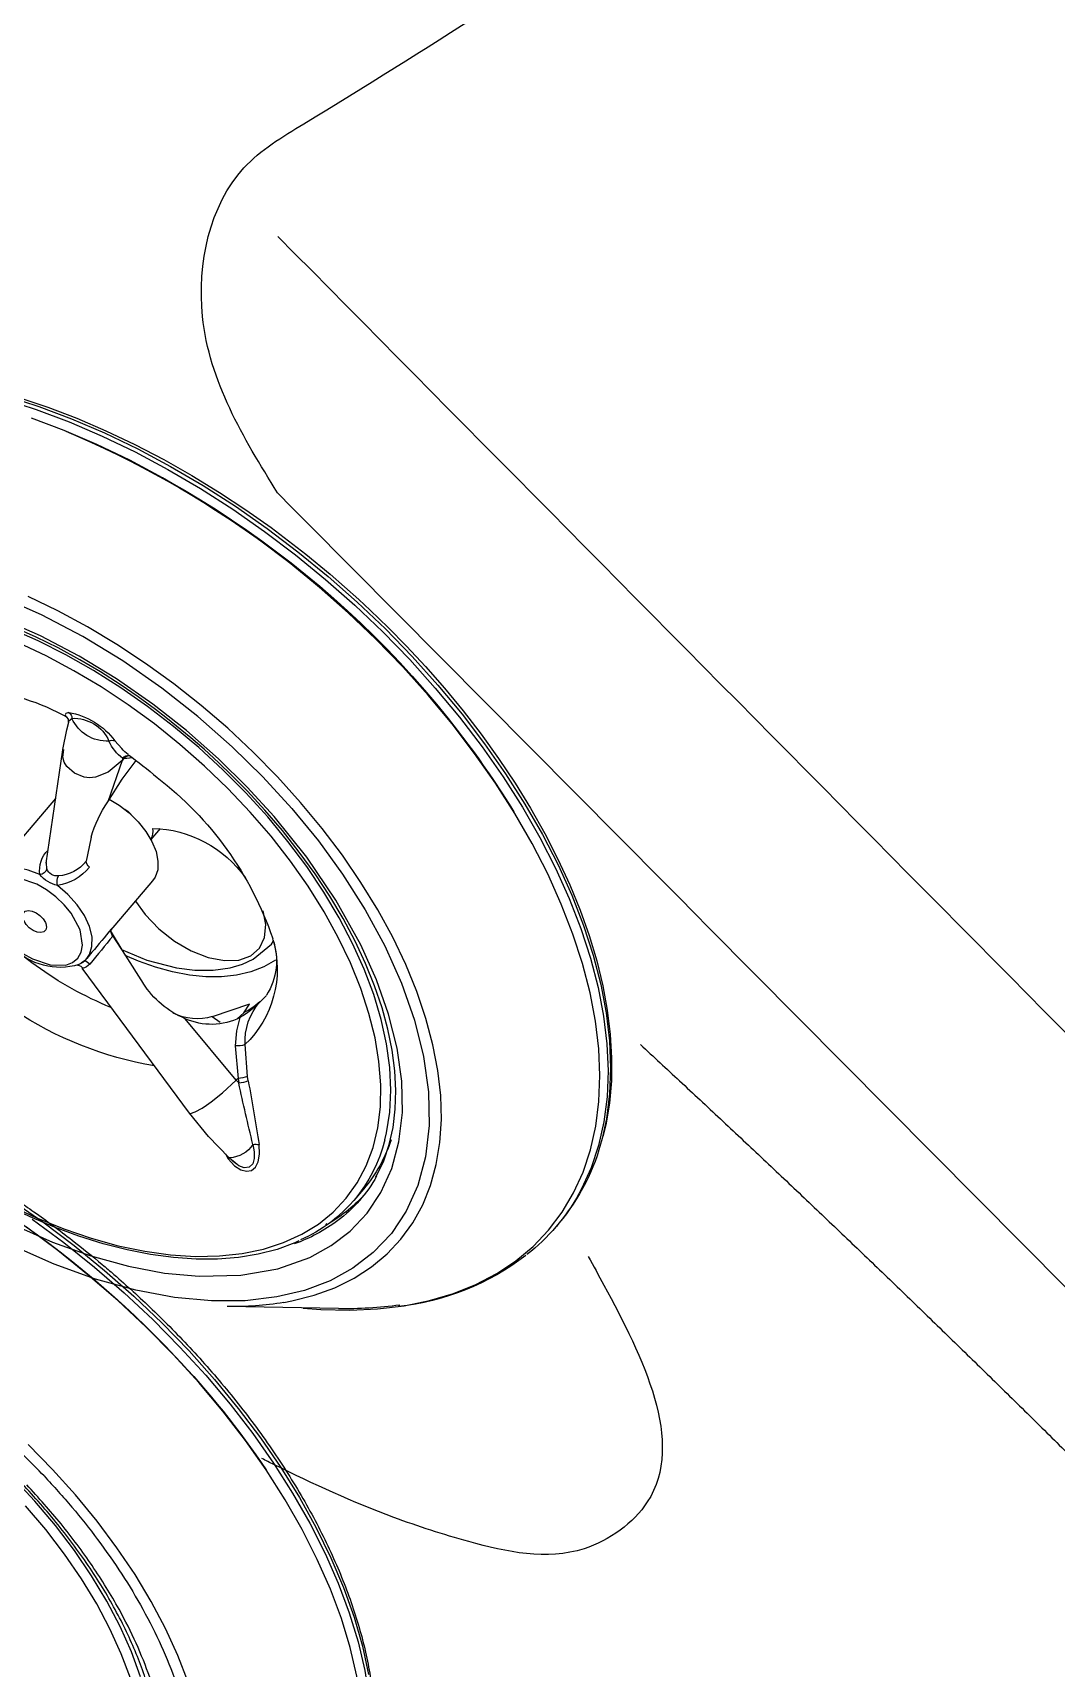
# Model space of a CAD drawing. Extents: x 528 to 612, y 788 to 934.
# Drawn here: x 598.095 to 600.946, y 877.63 to 882.188 of the extents above; entities that cross this region are included whole.
import ezdxf

# ---------------------------------------------------------------- set-up
doc = ezdxf.new("R2010")
doc.units = 0
doc.header["$MEASUREMENT"] = 0
doc.layers.add('1', color=4, linetype='Continuous')
doc.layers.add('JET', color=3, linetype='Continuous')

# ---------------------------------------------------------------- blocks, each defined once
blk = doc.blocks.new('3S-R_1644801-1')
at = {"layer": '1', "color": 3, "linetype": 'Continuous'}
for p, q in [((-0.5285, 1.2364), (-0.5345, 1.231)), ((-0.2644, 0.4846), (-0.265, 0.4841)), ((-0.3786, 0.3504), (-0.3678, 0.3773)), ((-0.0731, 0.1207), (-0.2229, 0.4022)), ((-0.3745, 0.3225), (-0.3979, 0.3173)), ((-0.372, 0.3239), (-0.3745, 0.3225)), ((-0.3745, 0.3225), (-0.3683, 0.3193)), ((-0.372, 0.3239), (-0.3683, 0.3193)), ((-0.3683, 0.3193), (-0.2921, 0.2239)), ((0.0869, 0.1396), (-0.1581, 0.281)), ((-0.4039, 0.1047), (-0.3696, 0.0849)), ((-0.3353, -0.0258), (-0.1738, -0.119)), ((-0.1786, -0.1218), (-0.191, -0.1828)), ((-0.1774, -0.116), (-0.1776, -0.1169)), ((-1.3462, -0.175), (-1.3478, -0.1829)), ((-0.1094, -0.1562), (-0.0903, -0.1673)), ((-0.0885, -0.1683), (-0.0903, -0.1673)), ((-0.0815, -0.1714), (-0.071, -0.1749)), ((-0.0634, -0.1763), (-0.0593, -0.1769)), ((-0.2147, -0.6695), (-0.0693, -0.1884)), ((-0.0692, -0.1872), (-0.0696, -0.189)), ((-0.596, -0.2938), (-0.5965, -0.2904)), ((-0.503, -0.4437), (-0.5269, -0.4325)), ((-0.4741, -0.4394), (-0.3647, -0.4378)), ((-0.4512, -0.4571), (-0.4741, -0.4394)), ((-0.3802, -0.4607), (-0.3647, -0.4378)), ((-0.3683, -0.6267), (-0.2921, -0.4179)), ((-0.4512, -0.4571), (-0.4285, -0.4666)), ((-0.4015, -0.6277), (-0.4245, -0.5418)), ((-0.3979, -0.5356), (-0.3745, -0.6239)), ((-0.399, -0.6401), (-0.4015, -0.6277)), ((-0.3745, -0.6239), (-0.3683, -0.6267)), ((-0.3745, -0.6239), (-0.372, -0.6366)), ((-0.372, -0.6366), (-0.3683, -0.6267)), ((-0.2707, -0.8105), (-0.2733, -0.826)), ((-0.2915, -0.8488), (-0.278, -0.8251)), ((-0.6005, -1.0319), (-0.5645, -1.0527)), ((-0.4674, -1.0915), (-0.4725, -1.0886)), ((-0.4225, -1.3223), (-0.1323, -1.2125)), ((-1.0809, -1.3047), (-1.0713, -1.3102))]:
    blk.add_line(p, q, dxfattribs=at)
at = {"layer": '1', "color": 3, "linetype": 'Continuous', "flags": 128}
for points in [[(-0.4052, 1.3843), (-0.4809, 1.3262), (-0.5556, 1.263), (-0.629, 1.1949), (-0.7007, 1.1222), (-0.7706, 1.0454), (-0.8382, 0.9646), (-0.9034, 0.8802), (-0.9657, 0.7926), (-1.025, 0.7022), (-1.081, 0.6094), (-1.1334, 0.5145), (-1.182, 0.4179), (-1.2267, 0.3201), (-1.2672, 0.2215), (-1.3034, 0.1226), (-1.335, 0.0236), (-1.362, -0.0749), (-1.3843, -0.1725), (-1.4017, -0.2688), (-1.4142, -0.3634), (-1.4217, -0.4558), (-1.4242, -0.5458), (-1.4217, -0.6329), (-1.4142, -0.7167), (-1.4017, -0.7968), (-1.3843, -0.873), (-1.362, -0.9449), (-1.335, -1.0122), (-1.3034, -1.0746), (-1.2738, -1.1223)], [(-0.4375, 1.3687), (-0.5042, 1.3161), (-0.57, 1.2598), (-0.6346, 1.1998), (-0.6978, 1.1365), (-0.7591, 1.0703), (-0.8183, 1.0016), (-0.8748, 0.9313), (-0.9276, 0.861), (-0.9769, 0.7909), (-1.0107, 0.74), (-1.0433, 0.6885), (-1.0882, 0.6134)], [(-0.3304, -1.2875), (-0.3754, -1.3076), (-0.4506, -1.3367), (-0.5248, -1.3596), (-0.5978, -1.3762), (-0.6692, -1.3863), (-0.7386, -1.3901), (-0.8059, -1.3874), (-0.8706, -1.3783), (-0.9326, -1.3628), (-0.9915, -1.341), (-1.0472, -1.3129), (-1.0993, -1.2787), (-1.1476, -1.2386), (-1.1921, -1.1927), (-1.2323, -1.1411), (-1.2683, -1.0842), (-1.2997, -1.0222), (-1.3266, -0.9553), (-1.3487, -0.8838), (-1.366, -0.8081), (-1.3784, -0.7284), (-1.3859, -0.6451), (-1.3884, -0.5585), (-1.3859, -0.4691), (-1.3784, -0.3772), (-1.366, -0.2831), (-1.3487, -0.1874), (-1.3266, -0.0904), (-1.2997, 0.0076), (-1.2683, 0.1059), (-1.2323, 0.2043), (-1.1921, 0.3023), (-1.1476, 0.3995), (-1.0993, 0.4955), (-1.0472, 0.5898), (-0.9915, 0.6822), (-0.9326, 0.772), (-0.8706, 0.8591), (-0.8059, 0.943), (-0.7386, 1.0233), (-0.6692, 1.0997), (-0.5978, 1.1719), (-0.5248, 1.2396), (-0.4506, 1.3025)], [(-0.3956, 1.3788), (-0.4713, 1.3207), (-0.546, 1.2574), (-0.6194, 1.1894), (-0.6912, 1.1167), (-0.761, 1.0398), (-0.8287, 0.959), (-0.8938, 0.8747), (-0.9561, 0.7871), (-1.0154, 0.6967), (-1.0714, 0.6038), (-1.1238, 0.5089), (-1.1725, 0.4124), (-1.2171, 0.3146), (-1.2576, 0.216), (-1.2938, 0.117), (-1.3254, 0.0181), (-1.3525, -0.0804), (-1.3747, -0.178), (-1.3921, -0.2743), (-1.4046, -0.3689), (-1.4122, -0.4614), (-1.4147, -0.5513), (-1.4122, -0.6384), (-1.4046, -0.7222), (-1.3921, -0.8024), (-1.3747, -0.8786), (-1.3525, -0.9505), (-1.3254, -1.0178), (-1.2938, -1.0802), (-1.2576, -1.1374), (-1.2171, -1.1892), (-1.1725, -1.2354), (-1.1608, -1.246)], [(-0.7973, 0.0419), (-0.7607, 0.1305), (-0.7199, 0.2183), (-0.6753, 0.3048), (-0.627, 0.3895), (-0.5752, 0.472), (-0.5203, 0.5519), (-0.4626, 0.6287), (-0.4022, 0.7021), (-0.3396, 0.7717), (-0.2751, 0.8371)], [(-0.7684, 0.0343), (-0.7223, 0.1439), (-0.6699, 0.252), (-0.6079, 0.3639), (-0.5398, 0.4721), (-0.463, 0.5796), (-0.3812, 0.6808), (-0.2931, 0.7767), (-0.2015, 0.8638)], [(-0.7145, 0.0295), (-0.6716, 0.1318), (-0.6227, 0.2327), (-0.5648, 0.3372), (-0.5012, 0.4381), (-0.4296, 0.5385), (-0.3531, 0.633), (-0.2709, 0.7224), (-0.1854, 0.8038)], [(-0.5698, 0.3141), (-0.5232, 0.391), (-0.5036, 0.4212), (-0.4701, 0.4705), (-0.434, 0.5202), (-0.3941, 0.5717), (-0.3512, 0.6233), (-0.3058, 0.6741), (-0.2582, 0.7234), (-0.209, 0.7707)], [(-0.7023, -0.9224), (-0.713, -0.9058), (-0.7409, -0.8545), (-0.7642, -0.7982), (-0.7828, -0.7373), (-0.7965, -0.6721), (-0.8053, -0.603), (-0.8091, -0.5305), (-0.8078, -0.455), (-0.8015, -0.377), (-0.7903, -0.2968), (-0.7741, -0.2151), (-0.7532, -0.1322), (-0.7275, -0.0487), (-0.6973, 0.0349), (-0.6628, 0.1181), (-0.6241, 0.2004), (-0.5815, 0.2813), (-0.5353, 0.3604), (-0.4857, 0.4371), (-0.433, 0.511), (-0.3775, 0.5817), (-0.3196, 0.6487), (-0.2597, 0.7116), (-0.198, 0.77)], [(0.3466, -0.74), (0.2859, -0.8001), (0.2237, -0.8555), (0.1604, -0.9059), (0.0963, -0.9509), (0.0319, -0.9903), (-0.0325, -1.0238), (-0.0964, -1.0512), (-0.1595, -1.0724), (-0.2214, -1.0872), (-0.2816, -1.0956), (-0.3399, -1.0974), (-0.3958, -1.0927), (-0.449, -1.0815), (-0.4993, -1.0638), (-0.5462, -1.0398), (-0.5894, -1.0097), (-0.6289, -0.9735), (-0.6641, -0.9316), (-0.6951, -0.8842), (-0.7215, -0.8316), (-0.7432, -0.774), (-0.7601, -0.7119), (-0.7721, -0.6457), (-0.779, -0.5757), (-0.7809, -0.5024), (-0.7778, -0.4263), (-0.7696, -0.3477), (-0.7564, -0.2673), (-0.7383, -0.1854), (-0.7154, -0.1026), (-0.6878, -0.0194), (-0.6558, 0.0637), (-0.6195, 0.1461), (-0.5791, 0.2274), (-0.5349, 0.3071), (-0.4871, 0.3847), (-0.4361, 0.4596), (-0.3822, 0.5315), (-0.3256, 0.5999), (-0.2669, 0.6643), (-0.2062, 0.7244)], [(-1.0882, 0.6134), (-1.14, 0.5197), (-1.1596, 0.4819), (-1.1908, 0.4187), (-1.2213, 0.3526), (-1.2519, 0.2815), (-1.2814, 0.207), (-1.3091, 0.1301), (-1.3347, 0.0516), (-1.3576, -0.0281), (-1.3778, -0.1083), (-1.3948, -0.1886), (-1.4087, -0.2685), (-1.4191, -0.3478), (-1.4262, -0.4259), (-1.4296, -0.5028), (-1.4295, -0.5779), (-1.4257, -0.6511), (-1.4183, -0.7222), (-1.4072, -0.7908), (-1.3924, -0.8567), (-1.3739, -0.9198), (-1.3517, -0.9798), (-1.3259, -1.0366), (-1.2963, -1.0899), (-1.2776, -1.1179)], [(-0.264, 0.4695), (-0.2658, 0.4725), (-0.2759, 0.4765)], [(-0.2733, 0.4949), (-0.2649, 0.4953), (-0.261, 0.492), (-0.2626, 0.4863), (-0.2644, 0.4846)], [(-0.2634, 0.4698), (-0.266, 0.4777), (-0.2635, 0.4849)], [(-0.2232, 0.4028), (-0.2514, 0.4512), (-0.2638, 0.4696)], [(-0.3683, 0.3193), (-0.3206, 0.3012), (-0.2824, 0.2998), (-0.2666, 0.304), (-0.2528, 0.3109), (-0.2311, 0.3304), (-0.2174, 0.3549), (-0.2148, 0.3684), (-0.2156, 0.3828), (-0.225, 0.4023)], [(-0.6426, -1.0129), (-0.6467, -1.0097), (-0.6797, -0.9766), (-0.7093, -0.9392), (-0.7355, -0.8977), (-0.7583, -0.8523), (-0.7776, -0.8032), (-0.7934, -0.7505), (-0.8055, -0.6944), (-0.814, -0.6352), (-0.8187, -0.5732), (-0.8196, -0.5086), (-0.8168, -0.4418), (-0.8102, -0.3731), (-0.7998, -0.3028), (-0.7858, -0.2314), (-0.7682, -0.1593), (-0.7472, -0.087), (-0.723, -0.0152), (-0.6963, 0.055), (-0.6682, 0.1213), (-0.6418, 0.1783), (-0.62, 0.2219), (-0.5937, 0.2716), (-0.5698, 0.3141)], [(-0.2921, 0.2239), (-0.351, 0.2695), (-0.4047, 0.3057)], [(-0.2983, 0.2296), (-0.3183, 0.205), (-0.3375, 0.1749), (-0.353, 0.1427), (-0.3642, 0.11), (-0.3705, 0.078), (-0.3718, 0.048), (-0.368, 0.0213), (-0.3592, -0.001), (-0.3458, -0.0181), (-0.3353, -0.0258)], [(-0.3293, 0.1887), (-0.336, 0.1791), (-0.3409, 0.1685)], [(-0.2151, 0.1469), (-0.2007, 0.1229), (-0.1792, 0.0882)], [(-0.0455, 0.0964), (-0.0188, 0.1196), (0.0087, 0.1364), (0.0357, 0.1458), (0.0609, 0.1476), (0.0831, 0.1416), (0.0869, 0.1396)], [(0.0122, -0.1504), (-0.0288, -0.1651), (-0.0487, -0.1647), (-0.0665, -0.1582), (-0.081, -0.146), (-0.0913, -0.129), (-0.0992, -0.0861), (-0.0913, -0.0343), (-0.081, -0.0053), (-0.0665, 0.0236), (-0.0487, 0.0506), (-0.0288, 0.074), (0.0122, 0.1067)], [(-0.0692, 0.1051), (-0.0737, 0.1217), (-0.074, 0.1222)], [(0.0122, 0.1067), (0.0532, 0.1214), (0.0731, 0.1209), (0.0909, 0.1145), (0.1054, 0.1023), (0.1157, 0.0852), (0.1236, 0.0424), (0.1157, -0.0094), (0.1054, -0.0384), (0.0909, -0.0673), (0.0731, -0.0943), (0.0532, -0.1178), (0.0122, -0.1504)], [(-0.0903, -0.1673), (-0.1006, -0.1597), (-0.115, -0.1409), (-0.124, -0.116), (-0.127, -0.0861), (-0.124, -0.0528), (-0.115, -0.0176), (-0.1006, 0.0178), (-0.0815, 0.0517)], [(-0.2845, -1.255), (-0.3076, -1.2586), (-0.3712, -1.2645), (-0.4327, -1.264), (-0.4918, -1.257), (-0.5481, -1.2437), (-0.6015, -1.2241), (-0.6516, -1.1982), (-0.6981, -1.1663), (-0.7408, -1.1284), (-0.7795, -1.0848), (-0.814, -1.0358), (-0.8441, -0.9815), (-0.8696, -0.9222), (-0.8904, -0.8584), (-0.9065, -0.7902), (-0.9176, -0.718), (-0.9238, -0.6423), (-0.9251, -0.5634), (-0.9213, -0.4817), (-0.9127, -0.3977), (-0.899, -0.3118), (-0.8806, -0.2244), (-0.8574, -0.136), (-0.8296, -0.0471), (-0.7973, 0.0419)], [(-0.7684, 0.0343), (-0.8076, -0.0759), (-0.8398, -0.1858), (-0.8659, -0.3009), (-0.8834, -0.4136), (-0.8925, -0.5272), (-0.892, -0.6358), (-0.8817, -0.7404), (-0.8616, -0.8375), (-0.8319, -0.9261), (-0.793, -1.0053), (-0.7462, -1.0729), (-0.6915, -1.1299), (-0.6319, -1.1742), (-0.566, -1.2077), (-0.4986, -1.2293), (-0.4267, -1.241), (-0.3509, -1.2426), (-0.2718, -1.234), (-0.1851, -1.2141), (-0.0963, -1.1831), (-0.0025, -1.1394), (0.0918, -1.0844), (0.1875, -1.0173), (0.2817, -0.9397), (0.3733, -0.8526)], [(0.3511, -0.7983), (0.2656, -0.8797), (0.1777, -0.9521), (0.0884, -1.0148), (0.0004, -1.0661), (-0.0872, -1.1069), (-0.1973, -1.1432), (-0.3006, -1.1608), (-0.3956, -1.1609), (-0.4627, -1.15), (-0.5256, -1.1299), (-0.5872, -1.0985), (-0.6428, -1.0572), (-0.6939, -1.004), (-0.7375, -0.9409), (-0.7739, -0.867), (-0.8016, -0.7843), (-0.8203, -0.6936), (-0.8299, -0.596), (-0.8304, -0.4946), (-0.8219, -0.3886), (-0.7983, -0.2479), (-0.7619, -0.1076), (-0.7145, 0.0295)], [(0.04, -0.0058), (0.0385, 0.0039), (0.0339, 0.0108), (0.027, 0.0139), (0.0183, 0.013), (0.009, 0.0082), (0, 0), (-0.0076, -0.0107), (-0.013, -0.0226), (-0.0155, -0.0345), (-0.0156, -0.0379), (-0.0141, -0.0477), (-0.0095, -0.0545), (-0.0026, -0.0576), (0.0061, -0.0568), (0.0154, -0.0519), (0.0244, -0.0437), (0.032, -0.033), (0.0374, -0.0211), (0.0399, -0.0093), (0.04, -0.0058)], [(-0.2715, -0.0626), (-0.284, -0.1066), (-0.3067, -0.1569), (-0.3364, -0.2041), (-0.3713, -0.2455), (-0.4096, -0.2787), (-0.4491, -0.302), (-0.4875, -0.314), (-0.5228, -0.314), (-0.553, -0.3021), (-0.5763, -0.2788), (-0.5916, -0.2456), (-0.5973, -0.208)], [(-0.1792, -0.1331), (-0.194, -0.1951), (-0.2151, -0.2858)], [(-0.1898, -0.1766), (-0.2464, -0.2281), (-0.3163, -0.2759), (-0.363, -0.2995), (-0.4105, -0.3167), (-0.4577, -0.3263), (-0.493, -0.3282), (-0.5265, -0.3249), (-0.588, -0.3027), (-0.5951, -0.2977)], [(-0.071, -0.1749), (-0.07, -0.1752), (-0.0634, -0.1763)], [(-0.5836, -0.3489), (-0.5834, -0.3489), (-0.5465, -0.355), (-0.5078, -0.3558), (-0.4676, -0.3513), (-0.4266, -0.3416), (-0.3851, -0.3268), (-0.3436, -0.3072), (-0.3025, -0.2831), (-0.2623, -0.255), (-0.2233, -0.2232), (-0.1936, -0.1956)], [(-0.382, -1.1076), (-0.3693, -1.109), (-0.317, -1.1092), (-0.2631, -1.1042), (-0.208, -1.0941), (-0.1519, -1.079), (-0.0951, -1.0589), (-0.0378, -1.0339), (0.0197, -1.0043), (0.0771, -0.9701), (0.1342, -0.9317), (0.1906, -0.8891), (0.2461, -0.8427), (0.3004, -0.7927), (0.3531, -0.7395), (0.4039, -0.6838), (0.452, -0.6262), (0.4965, -0.5687), (0.5357, -0.5141), (0.5625, -0.4743), (0.5909, -0.4298), (0.6238, -0.3749)], [(-0.4366, -0.466), (-0.4147, -0.4974), (-0.3979, -0.5356)], [(-0.2148, -0.6694), (-0.2148, -0.6696), (-0.2174, -0.6715), (-0.2311, -0.6718), (-0.2528, -0.6683), (-0.2666, -0.665), (-0.2824, -0.6604), (-0.3206, -0.6469), (-0.3683, -0.6267)], [(-0.2766, -0.8233), (-0.2424, -0.7485), (-0.2147, -0.6695)], [(-0.2733, -0.826), (-0.2839, -0.85), (-0.2966, -0.8668), (-0.31, -0.8758), (-0.3242, -0.878), (-0.3377, -0.8734), (-0.3492, -0.8621), (-0.3595, -0.8432), (-0.3678, -0.8175)], [(-0.3518, -0.8112), (-0.3481, -0.8317), (-0.3422, -0.8495), (-0.3332, -0.8622), (-0.3208, -0.8674), (-0.3073, -0.8645), (-0.2947, -0.8537), (-0.2915, -0.8488)], [(-0.2915, -0.8488), (-0.2841, -0.8374), (-0.2815, -0.8313)], [(-0.2784, -0.8248), (-0.2768, -0.8236), (-0.2767, -0.8232)], [(-0.2762, -0.8225), (-0.2756, -0.8236), (-0.2733, -0.826)]]:
    blk.add_lwpolyline(points, dxfattribs=at)
at = {"layer": '1', "color": 3, "linetype": 'Continuous'}
for centre, radius, start, end in [((1.2631, -0.744), 2.6706, 132.3072, 167.6982), ((1.3052, -0.7707), 2.7186, 132.4152, 158.9637), ((0.2149, 0.0652), 0.6366, 115.6645, 138.8808), ((-0.1743, 0.3186), 0.2022, 119.2897, 163.1212), ((-0.3819, 0.484), 0.1062, 286.428, 355.9828), ((-0.2453, 0.3742), 0.1068, 106.6465, 175.7645), ((-0.2569, 0.4832), 0.0202, 144.3471, 199.2608), ((-0.4761, 0.3926), 0.1247, 326.5926, 355.1774), ((-0.3552, 0.3644), 0.018, 79.1034, 134.3334), ((0.5733, -0.3391), 1.1715, 145.2279, 150.285), ((-0.3855, 0.308), 0.0182, 52.7327, 119.0037), ((-0.3831, 0.3086), 0.0189, 53.8422, 122.6257), ((-0.4604, 0.3786), 0.0865, 325.2291, 340.9964), ((0.3567, -0.2757), 0.9533, 147.1401, 180.8112), ((1.0361, -0.6817), 2.4355, 158.6454, 168.1808), ((-0.4824, -0.0435), 0.3282, 35.4548, 54.5686), ((-0.6663, 0.374), 1.018, 299.3828, 347.125), ((-0.123, 0.0814), 0.0789, 11.0049, 65.5685), ((-0.27, -0.1903), 0.3234, 110.7241, 164.6096), ((-0.3413, 0.1185), 0.0436, 188.395, 229.7036), ((-0.0999, 0.1056), 0.0307, 283.4084, 359.0023), ((-0.1283, 0.1262), 0.088, 302.1802, 340.2307), ((-0.051, 0.1182), 0.0225, 215.9024, 284.1207), ((-0.2009, 0.0823), 0.0224, 325.6956, 15.112), ((-0.1096, 0.1858), 0.137, 237.9289, 281.8485), ((-0.1216, 0.182), 0.1101, 238.4371, 285.1694), ((-0.796, 0.4453), 1.0285, 312.0312, 338.6694), ((-0.1272, 0.0448), 0.0463, 8.5576, 41.9226), ((-0.0729, 0.0072), 0.1836, 272.9282, 335.4432), ((5.3545, 9.1669), 10.8062, 239.17761, 239.62687), ((-0.1986, -0.1258), 0.0207, 339.4522, 38.2759), ((4.8331, 8.1083), 9.6459, 238.6921, 239.29115), ((-0.0561, -0.201), 0.04, 132.8974, 156.4439), ((-0.0632, -0.133), 0.0432, 234.9506, 269.6106), ((-0.0547, -0.1918), 0.0156, 106.9352, 177.7838), ((-0.0768, -0.1609), 0.0289, 236.4269, 284.3653), ((-0.3058, -0.2765), 0.2907, 183.4251, 245.9137), ((-0.4201, -0.2924), 0.1758, 180.0464, 232.5852), ((-0.4614, -0.2306), 0.2524, 312.1076, 347.3822), ((-0.3718, -0.2935), 0.1444, 272.8022, 317.1243), ((-0.5892, -0.5931), 0.1725, 17.2815, 60.0175), ((-0.4212, -0.2343), 0.2248, 248.6558, 262.3123), ((-0.3983, -0.2423), 0.227, 242.5308, 260.2706), ((-0.4146, -0.291), 0.1764, 262.8229, 313.9668), ((-0.4218, -0.4938), 0.0481, 266.7765, 299.7786), ((-0.3967, -0.5646), 0.0633, 265.626, 290.5298), ((-0.3939, -0.5736), 0.0668, 265.5855, 289.1633), ((-6.576, -1.4417), 6.256, 5.78426, 7.39384), ((5.3604, 0.2822), 5.8328, 189.09856, 190.86771), ((-0.3422, -0.8593), 0.0491, 101.3685, 121.5467), ((-0.3014, -0.744), 0.0841, 233.117, 285.8319), ((-0.3926, -0.6753), 0.4128, 217.889, 239.7581), ((-0.359, -0.6965), 0.4109, 213.3446, 266.0255), ((-0.3832, -0.707), 0.4018, 229.0072, 252.67), ((-0.4008, -0.683), 0.4139, 241.9839, 260.7312), ((-0.3675, -0.6493), 0.4616, 252.9449, 270.0277), ((-0.7805, -0.7937), 0.5927, 213.6623, 239.5513), ((-0.4329, -0.4282), 0.84, 280.1765, 290.9741), ((-0.7928, -0.8277), 0.5571, 228.6572, 251.6931), ((-0.7461, -0.6766), 0.7156, 252.2482, 283.2981), ((-0.7961, -0.3429), 1.0483, 281.5341, 290.8802)]:
    blk.add_arc(centre, radius, start, end, dxfattribs=at)
blk = doc.blocks.new('3Dir_1645101')
at = {"layer": '1', "color": 3, "linetype": 'Continuous', "lineweight": 25}
blk.add_line((0.769, -1.0859), (0.7766, -1.0834), dxfattribs=at)
at = {"layer": '1', "color": 3, "linetype": 'Continuous', "lineweight": 25, "flags": 128}
for points in [[(0.8346, -0.3928), (0.7724, -0.4312), (0.705, -0.4667), (0.6331, -0.499), (0.557, -0.5279), (0.4772, -0.5534), (0.3942, -0.5751), (0.3085, -0.593)], [(0.3062, -0.7191), (0.2101, -0.7319)], [(1.1218, -0.9309), (1.0422, -0.9739), (0.9579, -1.0137), (0.8693, -1.0503), (0.7766, -1.0834), (0.6803, -1.1128), (0.5809, -1.1386), (0.4788, -1.1605), (0.3743, -1.1784), (0.2681, -1.1924), (0.1605, -1.2022), (0.052, -1.2079), (-0.057, -1.2095), (-0.1658, -1.2069)], [(0.9681, -0.4828), (0.9, -0.524), (0.827, -0.5623), (0.7492, -0.5973), (0.6673, -0.6291), (0.5816, -0.6572), (0.4925, -0.6817), (0.4005, -0.7024), (0.3062, -0.7191)], [(1.2242, 0.3495), (1.2485, 0.3321), (1.3133, 0.2816), (1.3722, 0.2286), (1.4248, 0.1736), (1.471, 0.1166), (1.5106, 0.058), (1.5435, -0.002), (1.5693, -0.0631), (1.5881, -0.125), (1.5998, -0.1876), (1.6043, -0.2504), (1.6016, -0.3133), (1.5917, -0.3759), (1.5747, -0.4381), (1.5506, -0.4994), (1.5195, -0.5597), (1.4816, -0.6187), (1.437, -0.6761), (1.3859, -0.7316), (1.3286, -0.7851), (1.2653, -0.8363), (1.1962, -0.885), (1.1218, -0.9309)], [(0.8548, -0.4133), (0.7918, -0.4526), (0.7237, -0.4889), (0.6509, -0.5221), (0.5738, -0.5518), (0.4929, -0.578), (0.4086, -0.6004), (0.3216, -0.6189), (0.2324, -0.6335)], [(-0.1666, -1.2348), (-0.057, -1.2374), (0.0525, -1.2359), (0.1617, -1.2301), (0.2699, -1.2202), (0.3768, -1.2062), (0.4819, -1.1882), (0.5846, -1.1661), (0.6846, -1.1403), (0.7814, -1.1106), (0.8747, -1.0773), (0.9639, -1.0406), (1.0487, -1.0005), (1.1287, -0.9572)], [(1.1287, -0.9572), (1.2036, -0.911), (1.273, -0.8621), (1.3367, -0.8106), (1.3944, -0.7568), (1.4457, -0.7009), (1.4906, -0.6431), (1.5287, -0.5838), (1.56, -0.5232), (1.5843, -0.4615), (1.6014, -0.399), (1.6025, -0.3938)], [(-0.2484, -1.2412), (-0.1392, -1.2469), (-0.0296, -1.2485), (0.0799, -1.2459), (0.1888, -1.2391), (0.2968, -1.2282), (0.4033, -1.2131), (0.5078, -1.1941), (0.6099, -1.1711), (0.7091, -1.1442), (0.8051, -1.1137), (0.8973, -1.0795), (0.9855, -1.0419), (1.0691, -1.001), (1.1479, -0.957), (1.2215, -0.9101), (1.2895, -0.8605), (1.3517, -0.8084)]]:
    blk.add_lwpolyline(points, dxfattribs=at)
at = {"layer": '1', "color": 3, "linetype": 'Continuous', "lineweight": 25}
for centre, radius, start, end in [((-0.0413, 1.507), 2.7176, 252.3947, 278.9687), ((0.0165, 1.2295), 2.4345, 278.6421, 288.193)]:
    blk.add_arc(centre, radius, start, end, dxfattribs=at)
for points, knots in [([(0.2983, -0.6903), (0.246, -0.6973), (0.1397, -0.7114), (-0.0263, -0.7181), (-0.183, -0.7137), (-0.327, -0.6998), (-0.4568, -0.6793), (-0.5831, -0.6512), (-0.7046, -0.6153), (-0.8191, -0.5725), (-0.9245, -0.5234), (-1.0201, -0.4688), (-1.1129, -0.4038), (-1.1982, -0.3276), (-1.27, -0.2411), (-1.3217, -0.1519), (-1.3542, -0.0597), (-1.367, 0.036), (-1.359, 0.1265), (-1.335, 0.2096), (-1.2995, 0.2845), (-1.2507, 0.3575), (-1.1887, 0.4276), (-1.1145, 0.4937), (-1.0295, 0.5545), (-0.9348, 0.6097), (-0.8222, 0.6633), (-0.6903, 0.7124), (-0.5407, 0.7545), (-0.4364, 0.7729), (-0.385, 0.782)], [0, 0, 0, 0, 0.038816, 0.0788356, 0.1199757, 0.1521421, 0.1843035, 0.2171543, 0.25, 0.2828508, 0.3156966, 0.3478629, 0.3800243, 0.4211688, 0.4611874, 0.5, 0.5388171, 0.5788356, 0.6199757, 0.6521421, 0.6843035, 0.7171543, 0.75, 0.7828508, 0.8156966, 0.8478629, 0.8800243, 0.9211688, 0.9611862, 1, 1, 1, 1]), ([(0.2983, -0.6903), (0.337, -0.6837), (0.4142, -0.6705), (0.5277, -0.6424), (0.6385, -0.6082), (0.7464, -0.5664), (0.8482, -0.518), (0.9428, -0.4628), (1.0278, -0.402), (1.102, -0.3359), (1.164, -0.2658), (1.2128, -0.1928), (1.2483, -0.1179), (1.2724, -0.0348), (1.2803, 0.0557), (1.2675, 0.1514), (1.2377, 0.236), (1.1971, 0.3099), (1.1491, 0.3755), (1.0896, 0.4395), (1.0172, 0.5018), (0.9334, 0.5605), (0.8378, 0.6151), (0.7324, 0.6642), (0.6179, 0.707), (0.4964, 0.7429), (0.3701, 0.771), (0.2403, 0.7915), (0.0964, 0.8054), (-0.0604, 0.8098), (-0.2264, 0.8031), (-0.3327, 0.789), (-0.385, 0.782)], [0, 0, 0, 0, 0.029125, 0.058252, 0.089125, 0.120002, 0.152161, 0.184325, 0.217169, 0.250017, 0.282861, 0.315709, 0.347868, 0.380033, 0.42117, 0.461186, 0.5, 0.529124, 0.558252, 0.589125, 0.620002, 0.652161, 0.684325, 0.717169, 0.750017, 0.782861, 0.815709, 0.847868, 0.880033, 0.92117, 0.961187, 1, 1, 1, 1]), ([(-0.3623, 0.733), (-0.3257, 0.7381), (-0.2526, 0.7482), (-0.1382, 0.7561), (-0.0209, 0.7583), (0.1001, 0.7536), (0.2215, 0.7419), (0.3425, 0.7228), (0.4605, 0.6965), (0.5739, 0.663), (0.6807, 0.6231), (0.7792, 0.5772), (0.8684, 0.5263), (0.955, 0.4655), (1.0347, 0.3945), (1.1017, 0.3137), (1.1459, 0.2373), (1.1728, 0.1666), (1.1871, 0.1007), (1.1907, 0.0329), (1.1826, -0.037), (1.1623, -0.107), (1.1292, -0.1769), (1.0837, -0.245), (1.0257, -0.3105), (0.9565, -0.3722), (0.8771, -0.429), (0.7888, -0.4805), (0.6837, -0.5305), (0.5605, -0.5763), (0.4209, -0.6156), (0.3235, -0.6328), (0.2756, -0.6413)], [0, 0, 0, 0, 0.029125, 0.058252, 0.089124, 0.120002, 0.152161, 0.184325, 0.217169, 0.250017, 0.282861, 0.315709, 0.347868, 0.380033, 0.42117, 0.461185, 0.5, 0.529123, 0.558252, 0.589124, 0.620002, 0.652161, 0.684325, 0.717169, 0.750017, 0.782861, 0.815709, 0.847868, 0.880033, 0.92117, 0.961187, 1, 1, 1, 1]), ([(1.1415, -0.0602), (1.1409, -0.0646), (1.1378, -0.0841), (1.1265, -0.1185), (1.1078, -0.1631), (1.0834, -0.2067), (1.054, -0.2493), (1.0195, -0.2907), (0.98, -0.3306), (0.9359, -0.3691), (0.8871, -0.4058), (0.8341, -0.4407), (0.7769, -0.4734), (0.7159, -0.5039), (0.6515, -0.532), (0.5839, -0.5576), (0.5136, -0.5804), (0.4411, -0.6004), (0.367, -0.6174), (0.2924, -0.6314), (0.2195, -0.6421), (0.153, -0.6494), (0.0943, -0.654), (0.0305, -0.6575), (-0.015, -0.658), (-0.0433, -0.6583)], [0, 0, 0, 0, 0.013958, 0.062301, 0.11018, 0.157639, 0.204763, 0.25164, 0.298349, 0.34495, 0.391485, 0.437977, 0.484435, 0.530859, 0.57724, 0.62355, 0.669744, 0.715742, 0.761397, 0.806417, 0.850101, 0.890235, 0.922261, 0.95144, 1, 1, 1, 1]), ([(-1.6369, -0.5562), (-1.6322, -0.5662), (-1.6188, -0.5944), (-1.5907, -0.6398), (-1.5531, -0.6923), (-1.5101, -0.7433), (-1.4621, -0.7927), (-1.4092, -0.8403), (-1.3517, -0.886), (-1.2898, -0.9295), (-1.2237, -0.9708), (-1.1536, -1.0098), (-1.0798, -1.0462), (-1.0025, -1.08), (-0.9222, -1.1111), (-0.839, -1.1394), (-0.7534, -1.1647), (-0.6658, -1.187), (-0.5768, -1.2062), (-0.4871, -1.2223), (-0.3984, -1.235), (-0.3137, -1.2444), (-0.2398, -1.2504), (-0.1732, -1.2541), (-0.1099, -1.2564), (-0.0658, -1.2567), (-0.0433, -1.2569)], [0, 0, 0, 0, 0.024508, 0.069821, 0.115153, 0.160495, 0.205837, 0.251171, 0.296491, 0.341791, 0.387062, 0.432299, 0.477493, 0.522635, 0.567708, 0.612692, 0.657552, 0.702232, 0.746635, 0.790575, 0.83364, 0.874727, 0.911273, 0.938202, 0.968486, 1, 1, 1, 1]), ([(-0.0433, -1.2569), (-0.0073, -1.2565), (0.043, -1.256), (0.1169, -1.2525), (0.1793, -1.2485), (0.2533, -1.2417), (0.3302, -1.2325), (0.4098, -1.2206), (0.4907, -1.206), (0.572, -1.1886), (0.6529, -1.1684), (0.7329, -1.1454), (0.8114, -1.1196), (0.888, -1.0912), (0.9621, -1.0602), (1.0336, -1.0267), (1.1021, -0.9907), (1.1672, -0.9525), (1.2288, -0.912), (1.2866, -0.8695), (1.3403, -0.8249), (1.3898, -0.7785), (1.4349, -0.7303), (1.4755, -0.6805), (1.5109, -0.629), (1.5351, -0.589), (1.5458, -0.566), (1.5481, -0.561)], [0, 0, 0, 0, 0.050619, 0.070789, 0.104284, 0.138962, 0.176076, 0.214721, 0.254532, 0.295218, 0.336572, 0.378444, 0.42072, 0.463314, 0.506163, 0.549216, 0.592439, 0.635806, 0.679299, 0.722911, 0.76664, 0.810494, 0.85449, 0.898653, 0.94302, 0.98764, 1, 1, 1, 1])]:
    blk.add_open_spline(points, degree=3, knots=knots, dxfattribs=at)
blk = doc.blocks.new('Pillow Retg')
at = {"layer": '1'}
blk.add_open_spline([(0.4282, 4.9705), (0.5832, 5.0652), (0.863, 5.2362), (1.3088, 5.1419), (1.8318, 4.2686), (2.3078, 3.5865), (2.6911, 2.8637), (2.6965, 2.8519)], degree=3, knots=[0, 0, 0, 0, 0.533921, 0.963649, 1.171047, 3.522005, 3.560627, 3.560627, 3.560627, 3.560627], dxfattribs=at)
for points in [[(-5.0041, -1.0959), (1.1424, 4.9681)], [(-4.9305, -0.3318), (0.4282, 4.9705)]]:
    blk.add_spline(points, degree=3, dxfattribs=at)
blk = doc.blocks.new('2018 FLASH')
at = {"layer": '1', "linetype": 'Continuous', "lineweight": 25}
blk.add_open_spline([(71.8233, 74.4492), (71.8597, 74.4155), (71.934, 74.3466), (72.0459, 74.2422), (72.1591, 74.1359), (72.2719, 74.0292), (72.3844, 73.9221), (72.4965, 73.8147), (72.6083, 73.7069), (72.7197, 73.5987), (72.8308, 73.4901), (72.9416, 73.3812), (73.052, 73.2718), (73.2109, 73.1135), (73.4175, 72.9053), (73.6707, 72.6462), (73.9219, 72.3852), (74.1693, 72.1241), (74.3324, 71.9495), (74.4127, 71.8627)], degree=3, knots=[0.2865106, 0.2865106, 0.2865106, 0.2865106, 0.3036098, 0.3214583, 0.3393071, 0.3571565, 0.3750068, 0.3928582, 0.410711, 0.4285655, 0.446422, 0.4642806, 0.4821418, 0.5000058, 0.541657, 0.5832998, 0.6249378, 0.6665744, 0.7073457, 0.7073457, 0.7073457, 0.7073457], dxfattribs=at)
at = {"layer": '1'}
blk.add_open_spline([(71.6777, 73.8587), (71.6921, 73.8328), (71.8116, 73.614), (71.9929, 73.2538), (71.6383, 72.9951), (71.3739, 73.0512), (71.0899, 73.1436), (70.8998, 73.2294), (70.7799, 73.29), (70.7687, 73.2957)], degree=3, knots=[3.289778, 3.289778, 3.289778, 3.289778, 3.374945, 3.991167, 4.210185, 4.531983, 4.751671, 5.116191, 5.153731, 5.153731, 5.153731, 5.153731], dxfattribs=at)
at = {"layer": 'JET', "rotation": 90.06675561673721}
blk.add_blockref('Pillow Retg', (75.7828, 75.5644), dxfattribs=at)
at = {"layer": 'JET', "xscale": -1}
for name, p, rotation in [('3S-R_1644801-1', (70.1397, 74.8168), 19.63432177091065), ('3Dir_1645101', (69.5024, 72.8857), 142.1179658281424)]:
    blk.add_blockref(name, p, dxfattribs=dict(at, rotation=rotation))

msp = doc.modelspace()

# ---------------------------------------------------------------- block references
at = {"layer": '1'}
msp.add_blockref('2018 FLASH', (527.9647, 804.9191), dxfattribs=at)

doc.saveas('drawing.dxf')
